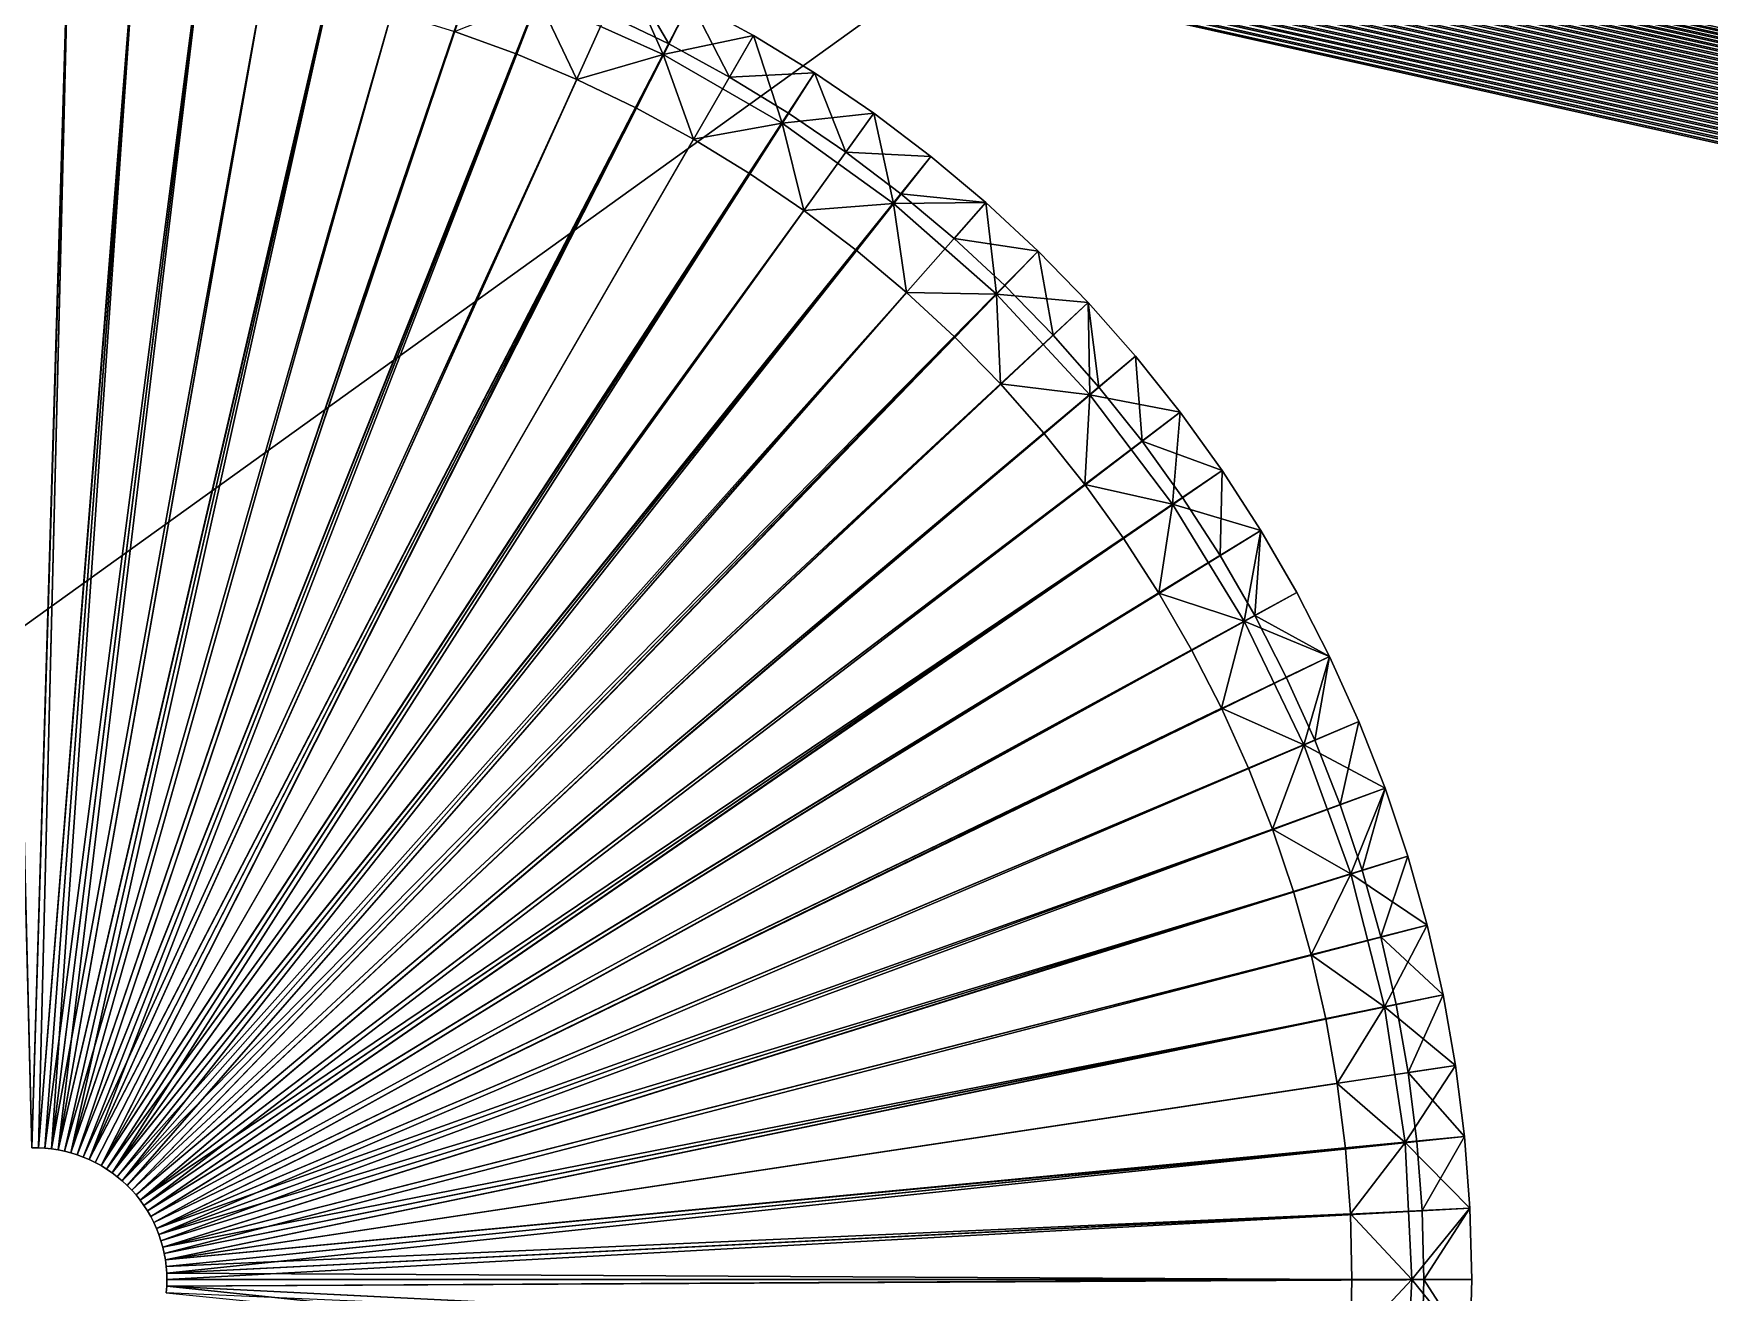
# Model space of a CAD drawing. Header units: millimetres. Extents: x 0 to 520, y -2 to 382.
# Drawn here: x 63.97 to 91.97, y 37.79 to 58.82 of the extents above; entities that cross this region are included whole.
import ezdxf

# ---------------------------------------------------------------- set-up
doc = ezdxf.new("R2010")
doc.units = ezdxf.units.MM

msp = doc.modelspace()

# ---------------------------------------------------------------- linework, layer by layer
at = {"layer": 'BRASS', "color": 52}
for points in [[(509.2, 369.2, 103), (10.8, 369.2, 103), (10.8, 10.8, 103)], [(509.2, 369.2, 103), (10.8, 10.8, 103), (509.2, 10.8, 103)], [(38.65, 190, 86), (185.0411, 341.3505, 86), (185.0411, 38.6495, 86)], [(38.6418, 189.8357, 86), (38.6479, 189.9178, 86), (184.9589, 38.6495, 86)], [(38.6479, 189.9178, 86), (38.65, 190, 86), (185.0411, 38.6495, 86)], [(184.9589, 38.6495, 86), (38.6479, 189.9178, 86), (185.0411, 38.6495, 86)], [(38.5767, 189.5137, 86), (38.599, 189.5929, 86), (184.6328, 38.6086, 86)], [(38.599, 189.5929, 86), (38.6173, 189.6731, 86), (184.7135, 38.6249, 86)], [(184.6328, 38.6086, 86), (38.599, 189.5929, 86), (184.7135, 38.6249, 86)], [(38.6173, 189.6731, 86), (38.6316, 189.7541, 86), (184.7948, 38.6372, 86)], [(184.7135, 38.6249, 86), (38.6173, 189.6731, 86), (184.7948, 38.6372, 86)], [(38.6316, 189.7541, 86), (38.6418, 189.8357, 86), (184.8767, 38.6454, 86)], [(184.7948, 38.6372, 86), (38.6316, 189.7541, 86), (184.8767, 38.6454, 86)], [(184.8767, 38.6454, 86), (38.6418, 189.8357, 86), (184.9589, 38.6495, 86)], [(38.4491, 189.2109, 86), (38.4866, 189.2841, 86), (184.3214, 38.504, 86)], [(38.4866, 189.2841, 86), (38.5204, 189.3591, 86), (184.3972, 38.5359, 86)], [(184.3214, 38.504, 86), (38.4866, 189.2841, 86), (184.3972, 38.5359, 86)], [(38.5204, 189.3591, 86), (38.5505, 189.4357, 86), (184.4745, 38.5641, 86)], [(184.3972, 38.5359, 86), (38.5204, 189.3591, 86), (184.4745, 38.5641, 86)], [(38.5505, 189.4357, 86), (38.5767, 189.5137, 86), (184.5531, 38.5883, 86)], [(184.4745, 38.5641, 86), (38.5505, 189.4357, 86), (184.5531, 38.5883, 86)], [(184.5531, 38.5883, 86), (38.5767, 189.5137, 86), (184.6328, 38.6086, 86)], [(38.3633, 189.0705, 86), (38.4079, 189.1396, 86), (184.175, 38.4289, 86)], [(38.3633, 70.9295, 86), (38.3633, 189.0705, 86), (184.1048, 38.386, 86)], [(184.1048, 38.386, 86), (38.3633, 189.0705, 86), (184.175, 38.4289, 86)], [(38.4079, 189.1396, 86), (38.4491, 189.2109, 86), (184.2473, 38.4683, 86)], [(184.175, 38.4289, 86), (38.4079, 189.1396, 86), (184.2473, 38.4683, 86)], [(184.2473, 38.4683, 86), (38.4491, 189.2109, 86), (184.3214, 38.504, 86)], [(38.3633, 70.9295, 86), (184.1048, 38.386, 86), (38.4079, 70.8604, 86)], [(38.4079, 70.8604, 86), (184.0368, 38.3397, 86), (38.4491, 70.7891, 86)], [(38.4079, 70.8604, 86), (184.1048, 38.386, 86), (184.0368, 38.3397, 86)], [(38.4491, 70.7891, 86), (183.9712, 38.29, 86), (38.4866, 70.7159, 86)], [(38.4491, 70.7891, 86), (184.0368, 38.3397, 86), (183.9712, 38.29, 86)], [(38.4866, 70.7159, 86), (183.9082, 38.2371, 86), (38.5204, 70.6409, 86)], [(38.4866, 70.7159, 86), (183.9712, 38.29, 86), (183.9082, 38.2371, 86)], [(38.5204, 70.6409, 86), (183.8479, 38.1812, 86), (38.5505, 70.5643, 86)], [(38.5204, 70.6409, 86), (183.9082, 38.2371, 86), (183.8479, 38.1812, 86)], [(38.5505, 70.5643, 86), (183.7905, 38.1223, 86), (38.5767, 70.4863, 86)], [(38.5505, 70.5643, 86), (183.8479, 38.1812, 86), (183.7905, 38.1223, 86)], [(38.5767, 70.4863, 86), (183.736, 38.0606, 86), (38.599, 70.4071, 86)], [(38.5767, 70.4863, 86), (183.7905, 38.1223, 86), (183.736, 38.0606, 86)], [(38.599, 70.4071, 86), (183.6847, 37.9963, 86), (38.6173, 70.3269, 86)], [(38.599, 70.4071, 86), (183.736, 38.0606, 86), (183.6847, 37.9963, 86)], [(38.6173, 70.3269, 86), (183.6367, 37.9295, 86), (38.6316, 70.2459, 86)], [(38.6173, 70.3269, 86), (183.6847, 37.9963, 86), (183.6367, 37.9295, 86)], [(38.6316, 70.2459, 86), (183.5921, 37.8604, 86), (38.6418, 70.1643, 86)], [(38.6316, 70.2459, 86), (183.6367, 37.9295, 86), (183.5921, 37.8604, 86)], [(38.6418, 70.1643, 86), (183.5509, 37.7891, 86), (38.6479, 70.0822, 86)], [(38.6418, 70.1643, 86), (183.5921, 37.8604, 86), (183.5509, 37.7891, 86)], [(38.6479, 70.0822, 86), (183.5134, 37.7159, 86), (38.65, 70, 86)], [(38.6479, 70.0822, 86), (183.5509, 37.7891, 86), (183.5134, 37.7159, 86)], [(38.6316, 69.7541, 86), (183.401, 37.4071, 86), (38.6173, 69.6731, 86)], [(38.6418, 69.8357, 86), (183.4233, 37.4863, 86), (38.6316, 69.7541, 86)], [(38.6316, 69.7541, 86), (183.4233, 37.4863, 86), (183.401, 37.4071, 86)], [(38.6479, 69.9178, 86), (183.4495, 37.5643, 86), (38.6418, 69.8357, 86)], [(38.6418, 69.8357, 86), (183.4495, 37.5643, 86), (183.4233, 37.4863, 86)], [(38.65, 70, 86), (183.4796, 37.6409, 86), (38.6479, 69.9178, 86)], [(38.6479, 69.9178, 86), (183.4796, 37.6409, 86), (183.4495, 37.5643, 86)], [(38.65, 70, 86), (183.5134, 37.7159, 86), (183.4796, 37.6409, 86)], [(38.5767, 69.5137, 86), (183.3582, 37.1643, 86), (38.5505, 69.4357, 86)], [(38.599, 69.5929, 86), (183.3684, 37.2459, 86), (38.5767, 69.5137, 86)], [(38.5767, 69.5137, 86), (183.3684, 37.2459, 86), (183.3582, 37.1643, 86)], [(38.6173, 69.6731, 86), (183.3827, 37.3269, 86), (38.599, 69.5929, 86)], [(38.599, 69.5929, 86), (183.3827, 37.3269, 86), (183.3684, 37.2459, 86)], [(38.6173, 69.6731, 86), (183.401, 37.4071, 86), (183.3827, 37.3269, 86)], [(38.4491, 69.2109, 86), (183.3582, 36.8357, 86), (38.4079, 69.1396, 86)], [(38.4866, 69.2841, 86), (183.3521, 36.9178, 86), (38.4491, 69.2109, 86)], [(38.4491, 69.2109, 86), (183.3521, 36.9178, 86), (183.3582, 36.8357, 86)], [(38.5204, 69.3591, 86), (183.35, 37, 86), (38.4866, 69.2841, 86)], [(38.4866, 69.2841, 86), (183.35, 37, 86), (183.3521, 36.9178, 86)], [(38.5505, 69.4357, 86), (183.3521, 37.0822, 86), (38.5204, 69.3591, 86)], [(38.5204, 69.3591, 86), (183.3521, 37.0822, 86), (183.35, 37, 86)], [(38.5505, 69.4357, 86), (183.3582, 37.1643, 86), (183.3521, 37.0822, 86)], [(38.3153, 69.0037, 86), (183.401, 36.5929, 86), (20.5, 20.5, 86)], [(38.3633, 69.0705, 86), (183.3827, 36.6731, 86), (38.3153, 69.0037, 86)], [(38.3153, 69.0037, 86), (183.3827, 36.6731, 86), (183.401, 36.5929, 86)], [(38.4079, 69.1396, 86), (183.3684, 36.7541, 86), (38.3633, 69.0705, 86)], [(38.3633, 69.0705, 86), (183.3684, 36.7541, 86), (183.3827, 36.6731, 86)], [(38.4079, 69.1396, 86), (183.3582, 36.8357, 86), (183.3684, 36.7541, 86)], [(64.5983, 61.9925), (63.4017, 61.9925), (63.9452, 40.1993)], [(64.5983, 61.9925), (63.9452, 40.1993), (64.0548, 40.1993)], [(65.7935, 61.9329), (64.5983, 61.9925), (64.0548, 40.1993)], [(65.7935, 61.9329), (64.0548, 40.1993), (64.1644, 40.1938)], [(66.9842, 61.8137), (65.7935, 61.9329), (64.1644, 40.1938)], [(66.9842, 61.8137), (64.1644, 40.1938), (64.2736, 40.1829)], [(66.9842, 61.8137), (64.2736, 40.1829), (64.382, 40.1666)], [(68.1676, 61.6354), (66.9842, 61.8137), (64.382, 40.1666)], [(69.3405, 61.3983), (68.1676, 61.6354), (64.382, 40.1666)], [(69.3405, 61.3983), (64.382, 40.1666), (64.4895, 40.1448)], [(69.3405, 61.3983), (64.4895, 40.1448), (64.5958, 40.1178)], [(70.5002, 61.103), (69.3405, 61.3983), (64.5958, 40.1178)], [(71.6437, 60.7503), (70.5002, 61.103), (64.5958, 40.1178)], [(71.6437, 60.7503), (64.5958, 40.1178), (64.7007, 40.0854)], [(72.7682, 60.341), (71.6437, 60.7503), (64.7007, 40.0854)], [(72.7682, 60.341), (64.7007, 40.0854), (64.8038, 40.0479)], [(72.7682, 60.341), (64.8038, 40.0479), (64.9048, 40.0053)], [(73.8709, 59.8761), (72.7682, 60.341), (64.9048, 40.0053)], [(63.4515, 59.9932, -14), (64.5485, 59.9932, -14), (63.9452, 40.1993, -14)], [(63.9452, 40.1993, -14), (64.5485, 59.9932, -14), (64.0548, 40.1993, -14)], [(64.5485, 59.9932, -14), (65.6441, 59.9385, -14), (64.0548, 40.1993, -14)], [(64.0548, 40.1993, -14), (65.6441, 59.9385, -14), (64.1644, 40.1938, -14)], [(64.1644, 40.1938, -14), (65.6441, 59.9385, -14), (64.2736, 40.1829, -14)], [(65.6441, 59.9385, -14), (66.7356, 59.8293, -14), (64.2736, 40.1829, -14)], [(66.7356, 59.8293, -14), (67.8203, 59.6658, -14), (64.2736, 40.1829, -14)], [(64.2736, 40.1829, -14), (67.8203, 59.6658, -14), (64.382, 40.1666, -14)], [(67.8203, 59.6658, -14), (68.8955, 59.4484, -14), (64.382, 40.1666, -14)], [(74.9491, 59.3569), (73.8709, 59.8761), (64.9048, 40.0053)], [(72.4028, 59.4101, -13), (73.8709, 59.8761, -12), (74.4928, 58.4671, -13)], [(73.5419, 59.1469, -3), (73.8709, 59.8761, -3), (74.5841, 58.645, -3)], [(73.8709, 59.8761, -4), (73.5419, 59.1469, -4), (74.5841, 58.645, -4)], [(73.8709, 59.8761, -3), (74.9491, 59.3569, -3), (74.5841, 58.645, -3)], [(74.9491, 59.3569, -4), (73.8709, 59.8761, -4), (74.5841, 58.645, -4)], [(74.4928, 58.4671, -13), (73.8709, 59.8761, -12), (74.9491, 59.3569, -12)], [(64.382, 40.1666, -14), (68.8955, 59.4484, -14), (64.4895, 40.1448, -14)], [(68.8955, 59.4484, -14), (69.9585, 59.1777, -14), (64.4895, 40.1448, -14)], [(72.4028, 59.4101, -13), (72.0375, 58.4792, -14), (71.0067, 58.8544, -14)], [(72.4028, 59.4101, -13), (73.0483, 58.0531, -14), (72.0375, 58.4792, -14)], [(72.4028, 59.4101, -13), (74.4928, 58.4671, -13), (73.0483, 58.0531, -14)], [(64.4895, 40.1448, -14), (69.9585, 59.1777, -14), (64.5958, 40.1178, -14)], [(69.9585, 59.1777, -14), (71.0067, 58.8544, -14), (64.5958, 40.1178, -14)], [(74.9491, 59.3569), (64.9048, 40.0053), (65.0037, 39.9577)], [(74.9491, 59.3569), (65.0037, 39.9577), (65.1, 39.9053)], [(76, 58.7846), (74.9491, 59.3569), (65.1, 39.9053)], [(73.5419, 59.1469, -3), (74.5841, 58.645, -4), (73.5419, 59.1469, -4)], [(73.5419, 59.1469, -3), (74.5841, 58.645, -3), (74.5841, 58.645, -4)], [(74.4928, 58.4671, -13), (74.9491, 59.3569, -12), (76, 58.7846, -12)], [(74.5841, 58.645, -3), (74.9491, 59.3569, -3), (75.6, 58.0918, -3)], [(74.9491, 59.3569, -4), (74.5841, 58.645, -4), (75.6, 58.0918, -4)], [(74.9491, 59.3569), (76, 58.7846), (76, 58.7846, -3)], [(74.9491, 59.3569), (76, 58.7846, -3), (74.9491, 59.3569, -3)], [(74.9491, 59.3569, -3), (76, 58.7846, -3), (75.6, 58.0918, -3)], [(76, 58.7846, -4), (74.9491, 59.3569, -4), (75.6, 58.0918, -4)], [(74.9491, 59.3569, -4), (76, 58.7846, -4), (76, 58.7846, -12)], [(74.9491, 59.3569, -4), (76, 58.7846, -12), (74.9491, 59.3569, -12)], [(64.5958, 40.1178, -14), (71.0067, 58.8544, -14), (64.7007, 40.0854, -14)], [(71.0067, 58.8544, -14), (72.0375, 58.4792, -14), (64.7007, 40.0854, -14)], [(77.0211, 58.1606), (76, 58.7846), (65.1, 39.9053)], [(74.4928, 58.4671, -13), (76, 58.7846, -12), (76.4786, 57.3206, -13)], [(74.5841, 58.645, -3), (75.6, 58.0918, -3), (75.6, 58.0918, -4)], [(74.5841, 58.645, -3), (75.6, 58.0918, -4), (74.5841, 58.645, -4)], [(76, 58.7846, -3), (77.0211, 58.1606, -3), (75.6, 58.0918, -3)], [(77.0211, 58.1606, -4), (76, 58.7846, -4), (75.6, 58.0918, -4)], [(76, 58.7846), (77.0211, 58.1606), (77.0211, 58.1606, -3)], [(76, 58.7846), (77.0211, 58.1606, -3), (76, 58.7846, -3)], [(76, 58.7846, -4), (77.0211, 58.1606, -4), (77.0211, 58.1606, -12)], [(76, 58.7846, -4), (77.0211, 58.1606, -12), (76, 58.7846, -12)], [(76.4786, 57.3206, -13), (76, 58.7846, -12), (77.0211, 58.1606, -12)], [(64.7007, 40.0854, -14), (72.0375, 58.4792, -14), (64.8038, 40.0479, -14)], [(72.0375, 58.4792, -14), (73.0483, 58.0531, -14), (64.8038, 40.0479, -14)], [(74.4928, 58.4671, -13), (74.0366, 57.5772, -14), (73.0483, 58.0531, -14)], [(74.4928, 58.4671, -13), (75, 57.0526, -14), (74.0366, 57.5772, -14)], [(74.4928, 58.4671, -13), (76.4786, 57.3206, -13), (75, 57.0526, -14)], [(64.8038, 40.0479, -14), (73.0483, 58.0531, -14), (64.9048, 40.0053, -14)], [(73.0483, 58.0531, -14), (74.0366, 57.5772, -14), (64.9048, 40.0053, -14)], [(77.0211, 58.1606), (65.1, 39.9053), (65.1936, 39.8481)], [(77.0211, 58.1606), (65.1936, 39.8481), (65.2842, 39.7863)], [(78.0098, 57.4865), (77.0211, 58.1606), (65.2842, 39.7863)], [(75.6, 58.0918, -3), (77.0211, 58.1606, -3), (76.5871, 57.4886, -3)], [(77.0211, 58.1606, -4), (75.6, 58.0918, -4), (76.5871, 57.4886, -4)], [(76.5871, 57.4886, -3), (76.5871, 57.4886, -4), (75.6, 58.0918, -4)], [(75.6, 58.0918, -3), (76.5871, 57.4886, -3), (75.6, 58.0918, -4)], [(76.4786, 57.3206, -13), (77.0211, 58.1606, -12), (78.0098, 57.4865, -12)], [(76.5871, 57.4886, -3), (77.0211, 58.1606, -3), (77.5429, 56.837, -3)], [(77.0211, 58.1606, -4), (76.5871, 57.4886, -4), (77.5429, 56.837, -4)], [(78.0098, 57.4865), (78.0098, 57.4865, -3), (77.0211, 58.1606, -3)], [(77.0211, 58.1606), (78.0098, 57.4865), (77.0211, 58.1606, -3)], [(77.0211, 58.1606, -3), (78.0098, 57.4865, -3), (77.5429, 56.837, -3)], [(78.0098, 57.4865, -4), (77.0211, 58.1606, -4), (77.5429, 56.837, -4)], [(77.0211, 58.1606, -4), (78.0098, 57.4865, -4), (78.0098, 57.4865, -12)], [(77.0211, 58.1606, -4), (78.0098, 57.4865, -12), (77.0211, 58.1606, -12)], [(64.9048, 40.0053, -14), (74.0366, 57.5772, -14), (65.0037, 39.9577, -14)], [(65.0037, 39.9577, -14), (74.0366, 57.5772, -14), (65.1, 39.9053, -14)], [(74.0366, 57.5772, -14), (75, 57.0526, -14), (65.1, 39.9053, -14)], [(78.9638, 56.764), (78.0098, 57.4865), (65.2842, 39.7863)], [(76.4786, 57.3206, -13), (78.0098, 57.4865, -12), (78.3403, 55.9821, -13)], [(77.5429, 56.837, -3), (77.5429, 56.837, -4), (76.5871, 57.4886, -4)], [(76.5871, 57.4886, -3), (77.5429, 56.837, -3), (76.5871, 57.4886, -4)], [(78.0098, 57.4865, -3), (78.9638, 56.764, -3), (77.5429, 56.837, -3)], [(78.9638, 56.764, -4), (78.0098, 57.4865, -4), (77.5429, 56.837, -4)], [(78.9638, 56.764), (78.9638, 56.764, -3), (78.0098, 57.4865, -3)], [(78.0098, 57.4865), (78.9638, 56.764), (78.0098, 57.4865, -3)], [(78.0098, 57.4865, -4), (78.9638, 56.764, -4), (78.9638, 56.764, -12)], [(78.0098, 57.4865, -4), (78.9638, 56.764, -12), (78.0098, 57.4865, -12)], [(78.3403, 55.9821, -13), (78.0098, 57.4865, -12), (78.9638, 56.764, -12)], [(76.4786, 57.3206, -13), (75.936, 56.4806, -14), (75, 57.0526, -14)], [(76.4786, 57.3206, -13), (76.8424, 55.8626, -14), (75.936, 56.4806, -14)], [(76.4786, 57.3206, -13), (78.3403, 55.9821, -13), (76.8424, 55.8626, -14)], [(75, 57.0526, -14), (75.936, 56.4806, -14), (65.1, 39.9053, -14)], [(78.9638, 56.764), (65.2842, 39.7863), (65.3717, 39.72)], [(78.9638, 56.764), (65.3717, 39.72), (65.4557, 39.6495)], [(79.8805, 55.9947), (78.9638, 56.764), (65.4557, 39.6495)], [(77.5429, 56.837, -3), (78.9638, 56.764, -3), (78.465, 56.1385, -3)], [(77.5429, 56.837, -3), (78.465, 56.1385, -3), (78.465, 56.1385, -4)], [(77.5429, 56.837, -3), (78.465, 56.1385, -4), (77.5429, 56.837, -4)], [(78.9638, 56.764, -4), (77.5429, 56.837, -4), (78.465, 56.1385, -4)], [(78.3403, 55.9821, -13), (78.9638, 56.764, -12), (79.8805, 55.9947, -12)], [(78.9638, 56.764, -3), (79.8805, 55.9947, -3), (78.465, 56.1385, -3)], [(79.8805, 55.9947, -4), (78.9638, 56.764, -4), (78.465, 56.1385, -4)], [(78.9638, 56.764), (79.8805, 55.9947), (79.8805, 55.9947, -3)], [(78.9638, 56.764), (79.8805, 55.9947, -3), (78.9638, 56.764, -3)], [(78.9638, 56.764, -4), (79.8805, 55.9947, -4), (79.8805, 55.9947, -12)], [(78.9638, 56.764, -4), (79.8805, 55.9947, -12), (78.9638, 56.764, -12)], [(65.1, 39.9053, -14), (75.936, 56.4806, -14), (65.1936, 39.8481, -14)], [(75.936, 56.4806, -14), (76.8424, 55.8626, -14), (65.1936, 39.8481, -14)], [(78.465, 56.1385, -3), (79.8805, 55.9947, -3), (79.3511, 55.3949, -3)], [(78.465, 56.1385, -3), (79.3511, 55.3949, -3), (79.3511, 55.3949, -4)], [(78.465, 56.1385, -3), (79.3511, 55.3949, -4), (78.465, 56.1385, -4)], [(79.8805, 55.9947, -4), (78.465, 56.1385, -4), (79.3511, 55.3949, -4)], [(65.1936, 39.8481, -14), (76.8424, 55.8626, -14), (65.2842, 39.7863, -14)], [(76.8424, 55.8626, -14), (77.7168, 55.2003, -14), (65.2842, 39.7863, -14)], [(80.7577, 55.1808), (79.8805, 55.9947), (65.4557, 39.6495)], [(78.3403, 55.9821, -13), (77.7168, 55.2003, -14), (76.8424, 55.8626, -14)], [(78.3403, 55.9821, -13), (78.5571, 54.4952, -14), (77.7168, 55.2003, -14)], [(78.3403, 55.9821, -13), (79.8805, 55.9947, -12), (80.0594, 54.4649, -13)], [(78.3403, 55.9821, -13), (80.0594, 54.4649, -13), (78.5571, 54.4952, -14)], [(79.8805, 55.9947, -3), (80.7577, 55.1808, -3), (79.3511, 55.3949, -3)], [(80.7577, 55.1808, -4), (79.8805, 55.9947, -4), (79.3511, 55.3949, -4)], [(79.8805, 55.9947), (80.7577, 55.1808), (80.7577, 55.1808, -3)], [(79.8805, 55.9947), (80.7577, 55.1808, -3), (79.8805, 55.9947, -3)], [(79.8805, 55.9947, -4), (80.7577, 55.1808, -4), (80.7577, 55.1808, -12)], [(79.8805, 55.9947, -4), (80.7577, 55.1808, -12), (79.8805, 55.9947, -12)], [(80.0594, 54.4649, -13), (79.8805, 55.9947, -12), (80.7577, 55.1808, -12)], [(65.2842, 39.7863, -14), (77.7168, 55.2003, -14), (65.3717, 39.72, -14)], [(77.7168, 55.2003, -14), (78.5571, 54.4952, -14), (65.3717, 39.72, -14)], [(80.7577, 55.1808), (65.4557, 39.6495), (65.5361, 39.5749)], [(80.7577, 55.1808), (65.5361, 39.5749), (65.6127, 39.4964)], [(80.7577, 55.1808), (65.6127, 39.4964), (81.5932, 54.3241)], [(79.3511, 55.3949, -3), (80.7577, 55.1808, -3), (80.1991, 54.6081, -3)], [(79.3511, 55.3949, -3), (80.1991, 54.6081, -3), (80.1991, 54.6081, -4)], [(79.3511, 55.3949, -3), (80.1991, 54.6081, -4), (79.3511, 55.3949, -4)], [(80.7577, 55.1808, -4), (79.3511, 55.3949, -4), (80.1991, 54.6081, -4)], [(80.0594, 54.4649, -13), (80.7577, 55.1808, -12), (81.5932, 54.3241, -12)], [(80.1991, 54.6081, -3), (80.7577, 55.1808, -3), (81.0068, 53.78, -3)], [(80.7577, 55.1808, -4), (80.1991, 54.6081, -4), (81.0068, 53.78, -4)], [(80.7577, 55.1808), (81.5932, 54.3241), (81.5932, 54.3241, -3)], [(80.7577, 55.1808), (81.5932, 54.3241, -3), (80.7577, 55.1808, -3)], [(81.0068, 53.78, -3), (80.7577, 55.1808, -3), (81.5932, 54.3241, -3)], [(80.7577, 55.1808, -4), (81.0068, 53.78, -4), (81.5932, 54.3241, -4)], [(80.7577, 55.1808, -4), (81.5932, 54.3241, -4), (81.5932, 54.3241, -12)], [(80.7577, 55.1808, -4), (81.5932, 54.3241, -12), (80.7577, 55.1808, -12)], [(80.1991, 54.6081, -3), (81.0068, 53.78, -3), (81.0068, 53.78, -4)], [(80.1991, 54.6081, -3), (81.0068, 53.78, -4), (80.1991, 54.6081, -4)], [(65.3717, 39.72, -14), (78.5571, 54.4952, -14), (65.4557, 39.6495, -14)], [(65.4557, 39.6495, -14), (78.5571, 54.4952, -14), (65.5361, 39.5749, -14)], [(78.5571, 54.4952, -14), (79.3612, 53.7491, -14), (65.5361, 39.5749, -14)], [(81.5932, 54.3241), (65.6127, 39.4964), (65.6853, 39.4141)], [(81.5932, 54.3241), (65.6853, 39.4141), (82.3851, 53.4269)], [(80.0594, 54.4649, -13), (79.3612, 53.7491, -14), (78.5571, 54.4952, -14)], [(80.0594, 54.4649, -13), (80.1271, 52.9638, -14), (79.3612, 53.7491, -14)], [(80.0594, 54.4649, -13), (81.5932, 54.3241, -12), (81.619, 52.7841, -13)], [(80.0594, 54.4649, -13), (81.619, 52.7841, -13), (80.1271, 52.9638, -14)], [(81.0068, 53.78, -3), (81.5932, 54.3241, -3), (81.7722, 52.9127, -3)], [(81.5932, 54.3241, -4), (81.0068, 53.78, -4), (81.7722, 52.9127, -4)], [(82.3851, 53.4269), (82.3851, 53.4269, -3), (81.5932, 54.3241, -3)], [(81.5932, 54.3241), (82.3851, 53.4269), (81.5932, 54.3241, -3)], [(81.7722, 52.9127, -3), (81.5932, 54.3241, -3), (82.3851, 53.4269, -3)], [(81.5932, 54.3241, -4), (81.7722, 52.9127, -4), (82.3851, 53.4269, -4)], [(82.3851, 53.4269, -4), (82.3851, 53.4269, -12), (81.5932, 54.3241, -12)], [(81.5932, 54.3241, -4), (82.3851, 53.4269, -4), (81.5932, 54.3241, -12)], [(81.619, 52.7841, -13), (81.5932, 54.3241, -12), (82.3851, 53.4269, -12)], [(81.0068, 53.78, -3), (81.7722, 52.9127, -3), (81.7722, 52.9127, -4)], [(81.0068, 53.78, -3), (81.7722, 52.9127, -4), (81.0068, 53.78, -4)], [(65.5361, 39.5749, -14), (79.3612, 53.7491, -14), (65.6127, 39.4964, -14)], [(65.6127, 39.4964, -14), (79.3612, 53.7491, -14), (80.1271, 52.9638, -14)], [(82.3851, 53.4269), (65.6853, 39.4141), (65.7537, 39.3284)], [(82.3851, 53.4269), (65.7537, 39.3284), (83.1312, 52.4913)], [(81.619, 52.7841, -13), (82.3851, 53.4269, -12), (83.1312, 52.4913, -12)], [(81.7722, 52.9127, -3), (82.3851, 53.4269, -3), (82.4935, 52.0083, -3)], [(82.3851, 53.4269, -4), (81.7722, 52.9127, -4), (82.4935, 52.0083, -4)], [(83.1312, 52.4913), (83.1312, 52.4913, -3), (82.3851, 53.4269, -3)], [(82.3851, 53.4269), (83.1312, 52.4913), (82.3851, 53.4269, -3)], [(82.4935, 52.0083, -3), (82.3851, 53.4269, -3), (83.1312, 52.4913, -3)], [(82.3851, 53.4269, -4), (82.4935, 52.0083, -4), (83.1312, 52.4913, -4)], [(83.1312, 52.4913, -4), (83.1312, 52.4913, -12), (82.3851, 53.4269, -12)], [(82.3851, 53.4269, -4), (83.1312, 52.4913, -4), (82.3851, 53.4269, -12)], [(65.6127, 39.4964, -14), (80.1271, 52.9638, -14), (65.6853, 39.4141, -14)], [(65.6853, 39.4141, -14), (80.1271, 52.9638, -14), (80.853, 52.1413, -14)], [(81.619, 52.7841, -13), (80.853, 52.1413, -14), (80.1271, 52.9638, -14)], [(81.619, 52.7841, -13), (81.5369, 51.2837, -14), (80.853, 52.1413, -14)], [(81.619, 52.7841, -13), (83.0035, 50.9564, -13), (81.5369, 51.2837, -14)], [(81.619, 52.7841, -13), (83.1312, 52.4913, -12), (83.0035, 50.9564, -13)], [(81.7722, 52.9127, -3), (82.4935, 52.0083, -3), (82.4935, 52.0083, -4)], [(81.7722, 52.9127, -3), (82.4935, 52.0083, -4), (81.7722, 52.9127, -4)], [(83.1312, 52.4913), (65.7537, 39.3284), (65.8177, 39.2393)], [(83.1312, 52.4913), (65.8177, 39.2393), (83.8297, 51.5197)], [(82.4935, 52.0083, -3), (83.1312, 52.4913, -3), (83.8297, 51.5197, -3)], [(83.1312, 52.4913, -4), (82.4935, 52.0083, -4), (83.8297, 51.5197, -4)], [(83.0035, 50.9564, -13), (83.1312, 52.4913, -12), (83.8297, 51.5197, -12)], [(83.8297, 51.5197), (83.8297, 51.5197, -3), (83.1312, 52.4913, -3)], [(83.1312, 52.4913), (83.8297, 51.5197), (83.1312, 52.4913, -3)], [(83.1312, 52.4913, -4), (83.8297, 51.5197, -4), (83.8297, 51.5197, -12)], [(83.1312, 52.4913, -4), (83.8297, 51.5197, -12), (83.1312, 52.4913, -12)], [(65.6853, 39.4141, -14), (80.853, 52.1413, -14), (65.7537, 39.3284, -14)], [(65.7537, 39.3284, -14), (80.853, 52.1413, -14), (81.5369, 51.2837, -14)], [(82.4935, 52.0083, -3), (83.8297, 51.5197, -3), (83.1687, 51.069, -3)], [(82.4935, 52.0083, -3), (83.1687, 51.069, -3), (83.1687, 51.069, -4)], [(82.4935, 52.0083, -3), (83.1687, 51.069, -4), (82.4935, 52.0083, -4)], [(83.8297, 51.5197, -4), (82.4935, 52.0083, -4), (83.1687, 51.069, -4)], [(65.7537, 39.3284, -14), (81.5369, 51.2837, -14), (82.1773, 50.393, -14)], [(83.8297, 51.5197), (65.8177, 39.2393), (65.8772, 39.1472)], [(83.8297, 51.5197), (65.8772, 39.1472), (84.479, 50.5144)], [(83.0035, 50.9564, -13), (82.1773, 50.393, -14), (81.5369, 51.2837, -14)], [(83.0035, 50.9564, -13), (83.8297, 51.5197, -12), (84.479, 50.5144, -12)], [(83.1687, 51.069, -3), (83.8297, 51.5197, -3), (83.7963, 50.0973, -3)], [(83.8297, 51.5197, -4), (83.1687, 51.069, -4), (83.7963, 50.0973, -4)], [(83.7963, 50.0973, -3), (83.8297, 51.5197, -3), (84.479, 50.5144, -3)], [(83.8297, 51.5197, -4), (83.7963, 50.0973, -4), (84.479, 50.5144, -4)], [(83.8297, 51.5197), (84.479, 50.5144), (84.479, 50.5144, -3)], [(83.8297, 51.5197), (84.479, 50.5144, -3), (83.8297, 51.5197, -3)], [(83.8297, 51.5197, -4), (84.479, 50.5144, -4), (84.479, 50.5144, -12)], [(83.8297, 51.5197, -4), (84.479, 50.5144, -12), (83.8297, 51.5197, -12)], [(83.1687, 51.069, -3), (83.7963, 50.0973, -3), (83.7963, 50.0973, -4)], [(83.1687, 51.069, -3), (83.7963, 50.0973, -4), (83.1687, 51.069, -4)], [(83.0035, 50.9564, -13), (82.7724, 49.4716, -14), (82.1773, 50.393, -14)], [(83.0035, 50.9564, -13), (84.1991, 48.9998, -13), (82.7724, 49.4716, -14)], [(83.0035, 50.9564, -13), (84.479, 50.5144, -12), (84.1991, 48.9998, -13)], [(84.479, 50.5144), (65.8772, 39.1472), (65.9321, 39.0522)], [(84.479, 50.5144), (65.9321, 39.0522), (85.0773, 49.4781)], [(83.7963, 50.0973, -3), (84.479, 50.5144, -3), (84.3747, 49.0955, -3)], [(84.479, 50.5144, -4), (83.7963, 50.0973, -4), (84.3747, 49.0955, -4)], [(84.1991, 48.9998, -13), (84.479, 50.5144, -12), (85.0773, 49.4781, -12)], [(84.3747, 49.0955, -3), (84.479, 50.5144, -3), (85.0773, 49.4781, -3)], [(84.479, 50.5144, -4), (84.3747, 49.0955, -4), (85.0773, 49.4781, -4)], [(85.0773, 49.4781), (85.0773, 49.4781, -3), (84.479, 50.5144, -3)], [(84.479, 50.5144), (85.0773, 49.4781), (84.479, 50.5144, -3)], [(84.479, 50.5144, -4), (85.0773, 49.4781, -4), (85.0773, 49.4781, -12)], [(84.479, 50.5144, -4), (85.0773, 49.4781, -12), (84.479, 50.5144, -12)], [(65.7537, 39.3284, -14), (82.1773, 50.393, -14), (65.8177, 39.2393, -14)], [(65.8177, 39.2393, -14), (82.1773, 50.393, -14), (65.8772, 39.1472, -14)], [(65.8772, 39.1472, -14), (82.1773, 50.393, -14), (82.7724, 49.4716, -14)], [(83.7963, 50.0973, -3), (84.3747, 49.0955, -3), (84.3747, 49.0955, -4)], [(83.7963, 50.0973, -3), (84.3747, 49.0955, -4), (83.7963, 50.0973, -4)], [(65.8772, 39.1472, -14), (82.7724, 49.4716, -14), (65.9321, 39.0522, -14)], [(85.0773, 49.4781), (65.9321, 39.0522), (65.9821, 38.9545)], [(65.9321, 39.0522, -14), (82.7724, 49.4716, -14), (83.3209, 48.5216, -14)], [(85.0773, 49.4781), (65.9821, 38.9545), (85.6233, 48.4132)], [(84.1991, 48.9998, -13), (83.3209, 48.5216, -14), (82.7724, 49.4716, -14)], [(84.1991, 48.9998, -13), (85.0773, 49.4781, -12), (85.6233, 48.4132, -12)], [(84.3747, 49.0955, -3), (85.0773, 49.4781, -3), (85.6233, 48.4132, -3)], [(85.0773, 49.4781, -4), (84.3747, 49.0955, -4), (85.6233, 48.4132, -4)], [(85.0773, 49.4781), (85.6233, 48.4132, -3), (85.0773, 49.4781, -3)], [(85.0773, 49.4781), (85.6233, 48.4132), (85.6233, 48.4132, -3)], [(85.0773, 49.4781, -4), (85.6233, 48.4132, -12), (85.0773, 49.4781, -12)], [(85.0773, 49.4781, -4), (85.6233, 48.4132, -4), (85.6233, 48.4132, -12)], [(84.3747, 49.0955, -3), (85.6233, 48.4132, -3), (84.9025, 48.0661, -3)], [(84.3747, 49.0955, -3), (84.9025, 48.0661, -4), (84.3747, 49.0955, -4)], [(84.3747, 49.0955, -3), (84.9025, 48.0661, -3), (84.9025, 48.0661, -4)], [(85.6233, 48.4132, -4), (84.3747, 49.0955, -4), (84.9025, 48.0661, -4)], [(84.1991, 48.9998, -13), (83.8213, 47.5454, -14), (83.3209, 48.5216, -14)], [(84.1991, 48.9998, -13), (85.194, 46.934, -13), (83.8213, 47.5454, -14)], [(84.1991, 48.9998, -13), (85.6233, 48.4132, -12), (85.194, 46.934, -13)], [(65.9321, 39.0522, -14), (83.3209, 48.5216, -14), (65.9821, 38.9545, -14)], [(65.9821, 38.9545, -14), (83.3209, 48.5216, -14), (83.8213, 47.5454, -14)], [(85.6233, 48.4132), (65.9821, 38.9545), (66.0272, 38.8546)], [(85.6233, 48.4132), (66.0272, 38.8546), (86.1154, 47.3224)], [(84.9025, 48.0661, -3), (85.6233, 48.4132, -3), (85.3782, 47.0117, -3)], [(85.6233, 48.4132, -4), (84.9025, 48.0661, -4), (85.3782, 47.0117, -4)], [(85.194, 46.934, -13), (85.6233, 48.4132, -12), (86.1154, 47.3224, -12)], [(85.3782, 47.0117, -3), (85.6233, 48.4132, -3), (86.1154, 47.3224, -3)], [(85.6233, 48.4132, -4), (85.3782, 47.0117, -4), (86.1154, 47.3224, -4)], [(85.6233, 48.4132), (86.1154, 47.3224, -3), (85.6233, 48.4132, -3)], [(85.6233, 48.4132), (86.1154, 47.3224), (86.1154, 47.3224, -3)], [(85.6233, 48.4132, -4), (86.1154, 47.3224, -12), (85.6233, 48.4132, -12)], [(85.6233, 48.4132, -4), (86.1154, 47.3224, -4), (86.1154, 47.3224, -12)], [(84.9025, 48.0661, -3), (85.3782, 47.0117, -4), (84.9025, 48.0661, -4)], [(84.9025, 48.0661, -3), (85.3782, 47.0117, -3), (85.3782, 47.0117, -4)], [(65.9821, 38.9545, -14), (83.8213, 47.5454, -14), (66.0272, 38.8546, -14)], [(66.0272, 38.8546, -14), (83.8213, 47.5454, -14), (84.2725, 46.5456, -14)], [(86.1154, 47.3224), (66.0272, 38.8546), (66.0673, 38.7524)], [(86.1154, 47.3224), (66.0673, 38.7524), (86.5526, 46.2085)], [(85.194, 46.934, -13), (84.2725, 46.5456, -14), (83.8213, 47.5454, -14)], [(85.194, 46.934, -13), (86.1154, 47.3224, -12), (86.5526, 46.2085, -12)], [(85.3782, 47.0117, -3), (86.1154, 47.3224, -3), (85.8009, 45.9349, -3)], [(86.1154, 47.3224, -4), (85.3782, 47.0117, -4), (85.8009, 45.9349, -4)], [(85.8009, 45.9349, -3), (86.1154, 47.3224, -3), (86.5526, 46.2085, -3)], [(86.1154, 47.3224, -4), (85.8009, 45.9349, -4), (86.5526, 46.2085, -4)], [(86.1154, 47.3224), (86.5526, 46.2085, -3), (86.1154, 47.3224, -3)], [(86.1154, 47.3224), (86.5526, 46.2085), (86.5526, 46.2085, -3)], [(86.1154, 47.3224, -4), (86.5526, 46.2085, -12), (86.1154, 47.3224, -12)], [(86.1154, 47.3224, -4), (86.5526, 46.2085, -4), (86.5526, 46.2085, -12)], [(85.194, 46.934, -13), (84.6732, 45.5244, -14), (84.2725, 46.5456, -14)], [(85.194, 46.934, -13), (85.9782, 44.7794, -13), (84.6732, 45.5244, -14)], [(85.194, 46.934, -13), (86.5526, 46.2085, -12), (85.9782, 44.7794, -13)], [(85.3782, 47.0117, -3), (85.8009, 45.9349, -4), (85.3782, 47.0117, -4)], [(85.3782, 47.0117, -3), (85.8009, 45.9349, -3), (85.8009, 45.9349, -4)], [(66.0272, 38.8546, -14), (84.2725, 46.5456, -14), (84.6732, 45.5244, -14)], [(86.5526, 46.2085), (66.0673, 38.7524), (66.1023, 38.6485)], [(86.5526, 46.2085), (66.1023, 38.6485), (86.9337, 45.0741)], [(85.8009, 45.9349, -3), (86.5526, 46.2085, -3), (86.1693, 44.8383, -3)], [(86.5526, 46.2085, -4), (85.8009, 45.9349, -4), (86.1693, 44.8383, -4)], [(85.9782, 44.7794, -13), (86.5526, 46.2085, -12), (86.9337, 45.0741, -12)], [(86.1693, 44.8383, -3), (86.5526, 46.2085, -3), (86.9337, 45.0741, -3)], [(86.5526, 46.2085, -4), (86.1693, 44.8383, -4), (86.9337, 45.0741, -4)], [(86.5526, 46.2085), (86.9337, 45.0741, -3), (86.5526, 46.2085, -3)], [(86.5526, 46.2085), (86.9337, 45.0741), (86.9337, 45.0741, -3)], [(86.9337, 45.0741, -4), (86.9337, 45.0741, -12), (86.5526, 46.2085, -12)], [(86.5526, 46.2085, -4), (86.9337, 45.0741, -4), (86.5526, 46.2085, -12)], [(85.8009, 45.9349, -3), (86.1693, 44.8383, -4), (85.8009, 45.9349, -4)], [(85.8009, 45.9349, -3), (86.1693, 44.8383, -3), (86.1693, 44.8383, -4)], [(66.0272, 38.8546, -14), (84.6732, 45.5244, -14), (66.0673, 38.7524, -14)], [(66.0673, 38.7524, -14), (84.6732, 45.5244, -14), (85.0226, 44.4846, -14)], [(85.9782, 44.7794, -13), (85.0226, 44.4846, -14), (84.6732, 45.5244, -14)], [(86.9337, 45.0741), (66.1023, 38.6485), (66.132, 38.5429)], [(86.9337, 45.0741), (66.132, 38.5429), (87.2579, 43.9222)], [(85.9782, 44.7794, -13), (86.9337, 45.0741, -12), (87.2579, 43.9222, -12)], [(86.1693, 44.8383, -3), (86.9337, 45.0741, -3), (86.4826, 43.7248, -3)], [(86.9337, 45.0741, -4), (86.1693, 44.8383, -4), (86.4826, 43.7248, -4)], [(86.1693, 44.8383, -3), (86.4826, 43.7248, -4), (86.1693, 44.8383, -4)], [(86.1693, 44.8383, -3), (86.4826, 43.7248, -3), (86.4826, 43.7248, -4)], [(86.4826, 43.7248, -3), (86.9337, 45.0741, -3), (87.2579, 43.9222, -3)], [(86.9337, 45.0741, -4), (86.4826, 43.7248, -4), (87.2579, 43.9222, -4)], [(86.9337, 45.0741), (87.2579, 43.9222, -3), (86.9337, 45.0741, -3)], [(86.9337, 45.0741), (87.2579, 43.9222), (87.2579, 43.9222, -3)], [(86.9337, 45.0741, -4), (87.2579, 43.9222, -12), (86.9337, 45.0741, -12)], [(86.9337, 45.0741, -4), (87.2579, 43.9222, -4), (87.2579, 43.9222, -12)], [(85.9782, 44.7794, -13), (85.3197, 43.4287, -14), (85.0226, 44.4846, -14)], [(85.9782, 44.7794, -13), (86.544, 42.5574, -13), (85.3197, 43.4287, -14)], [(85.9782, 44.7794, -13), (87.2579, 43.9222, -12), (86.544, 42.5574, -13)], [(66.0673, 38.7524, -14), (85.0226, 44.4846, -14), (66.1023, 38.6485, -14)], [(66.1023, 38.6485, -14), (85.0226, 44.4846, -14), (66.132, 38.5429, -14)], [(66.132, 38.5429, -14), (85.0226, 44.4846, -14), (85.3197, 43.4287, -14)], [(87.2579, 43.9222), (66.132, 38.5429), (66.1564, 38.4359)], [(87.2579, 43.9222), (66.1564, 38.4359), (87.5241, 42.7555)], [(86.4826, 43.7248, -3), (87.2579, 43.9222, -3), (87.5241, 42.7555, -3)], [(87.2579, 43.9222, -4), (86.4826, 43.7248, -4), (87.5241, 42.7555, -4)], [(86.4826, 43.7248, -3), (87.5241, 42.7555, -3), (86.74, 42.597, -3)], [(86.4826, 43.7248, -3), (86.74, 42.597, -4), (86.4826, 43.7248, -4)], [(86.4826, 43.7248, -3), (86.74, 42.597, -3), (86.74, 42.597, -4)], [(87.5241, 42.7555, -4), (86.4826, 43.7248, -4), (86.74, 42.597, -4)], [(86.544, 42.5574, -13), (87.2579, 43.9222, -12), (87.5241, 42.7555, -12)], [(87.2579, 43.9222), (87.5241, 42.7555, -3), (87.2579, 43.9222, -3)], [(87.2579, 43.9222), (87.5241, 42.7555), (87.5241, 42.7555, -3)], [(87.2579, 43.9222, -4), (87.5241, 42.7555, -12), (87.2579, 43.9222, -12)], [(87.2579, 43.9222, -4), (87.5241, 42.7555, -4), (87.5241, 42.7555, -12)], [(66.132, 38.5429, -14), (85.3197, 43.4287, -14), (85.5638, 42.3592, -14)], [(86.544, 42.5574, -13), (85.5638, 42.3592, -14), (85.3197, 43.4287, -14)], [(87.5241, 42.7555), (66.1564, 38.4359), (66.1754, 38.3279)], [(87.5241, 42.7555), (66.1754, 38.3279), (87.7319, 41.577)], [(86.544, 42.5574, -13), (87.5241, 42.7555, -12), (87.7319, 41.577, -12)], [(86.74, 42.597, -3), (87.5241, 42.7555, -3), (86.9409, 41.4578, -3)], [(87.5241, 42.7555, -4), (86.74, 42.597, -4), (86.9409, 41.4578, -4)], [(86.74, 42.597, -3), (86.9409, 41.4578, -4), (86.74, 42.597, -4)], [(86.74, 42.597, -3), (86.9409, 41.4578, -3), (86.9409, 41.4578, -4)], [(86.9409, 41.4578, -3), (87.5241, 42.7555, -3), (87.7319, 41.577, -3)], [(87.5241, 42.7555, -4), (86.9409, 41.4578, -4), (87.7319, 41.577, -4)], [(87.5241, 42.7555), (87.7319, 41.577, -3), (87.5241, 42.7555, -3)], [(87.5241, 42.7555), (87.7319, 41.577), (87.7319, 41.577, -3)], [(87.5241, 42.7555, -4), (87.7319, 41.577, -12), (87.5241, 42.7555, -12)], [(87.5241, 42.7555, -4), (87.7319, 41.577, -4), (87.7319, 41.577, -12)], [(66.132, 38.5429, -14), (85.5638, 42.3592, -14), (66.1564, 38.4359, -14)], [(66.1564, 38.4359, -14), (85.5638, 42.3592, -14), (66.1754, 38.3279, -14)], [(66.1754, 38.3279, -14), (85.5638, 42.3592, -14), (85.7543, 41.2789, -14)], [(86.544, 42.5574, -13), (85.7543, 41.2789, -14), (85.5638, 42.3592, -14)], [(86.544, 42.5574, -13), (86.8857, 40.2901, -13), (85.7543, 41.2789, -14)], [(86.544, 42.5574, -13), (87.7319, 41.577, -12), (86.8857, 40.2901, -13)], [(87.7319, 41.577), (66.1754, 38.3279), (87.8807, 40.3896)], [(86.8857, 40.2901, -13), (87.7319, 41.577, -12), (87.8807, 40.3896, -12)], [(86.9409, 41.4578, -3), (87.7319, 41.577, -3), (87.8807, 40.3896, -3)], [(87.7319, 41.577, -4), (86.9409, 41.4578, -4), (87.8807, 40.3896, -4)], [(87.0847, 40.31, -3), (86.9409, 41.4578, -3), (87.8807, 40.3896, -3)], [(86.9409, 41.4578, -3), (87.0847, 40.31, -4), (86.9409, 41.4578, -4)], [(86.9409, 41.4578, -3), (87.0847, 40.31, -3), (87.0847, 40.31, -4)], [(86.9409, 41.4578, -4), (87.0847, 40.31, -4), (87.8807, 40.3896, -4)], [(87.7319, 41.577), (87.8807, 40.3896, -3), (87.7319, 41.577, -3)], [(87.7319, 41.577), (87.8807, 40.3896), (87.8807, 40.3896, -3)], [(87.8807, 40.3896, -4), (87.8807, 40.3896, -12), (87.7319, 41.577, -12)], [(87.7319, 41.577, -4), (87.8807, 40.3896, -4), (87.7319, 41.577, -12)], [(66.1754, 38.3279, -14), (85.7543, 41.2789, -14), (85.8907, 40.1905, -14)], [(86.8857, 40.2901, -13), (85.8907, 40.1905, -14), (85.7543, 41.2789, -14)], [(87.8807, 40.3896), (66.1754, 38.3279), (66.1891, 38.219)], [(87.8807, 40.3896), (66.1891, 38.219), (66.1973, 38.1097)], [(87.8807, 40.3896), (66.1973, 38.1097), (87.9702, 39.1963)], [(86.8857, 40.2901, -13), (87.8807, 40.3896, -12), (87.9702, 39.1963, -12)], [(87.0847, 40.31, -3), (87.8807, 40.3896, -3), (87.1712, 39.1564, -3)], [(87.8807, 40.3896, -4), (87.0847, 40.31, -4), (87.1712, 39.1564, -4)], [(87.1712, 39.1564, -3), (87.8807, 40.3896, -3), (87.9702, 39.1963, -3)], [(87.8807, 40.3896, -4), (87.1712, 39.1564, -4), (87.9702, 39.1963, -4)], [(87.8807, 40.3896), (87.9702, 39.1963, -3), (87.8807, 40.3896, -3)], [(87.8807, 40.3896), (87.9702, 39.1963), (87.9702, 39.1963, -3)], [(87.8807, 40.3896, -4), (87.9702, 39.1963, -12), (87.8807, 40.3896, -12)], [(87.8807, 40.3896, -4), (87.9702, 39.1963, -4), (87.9702, 39.1963, -12)], [(64.0548, 40.1993, -14), (63.9452, 40.1993), (63.9452, 40.1993, -14)], [(64.0548, 40.1993), (63.9452, 40.1993), (64.0548, 40.1993, -14)], [(64.1644, 40.1938, -14), (64.0548, 40.1993), (64.0548, 40.1993, -14)], [(64.1644, 40.1938), (64.0548, 40.1993), (64.1644, 40.1938, -14)], [(64.2736, 40.1829, -14), (64.2736, 40.1829), (64.1644, 40.1938, -14)], [(64.2736, 40.1829), (64.1644, 40.1938), (64.1644, 40.1938, -14)], [(64.382, 40.1666, -14), (64.2736, 40.1829), (64.2736, 40.1829, -14)], [(64.382, 40.1666), (64.2736, 40.1829), (64.382, 40.1666, -14)], [(64.4895, 40.1448, -14), (64.382, 40.1666), (64.382, 40.1666, -14)], [(64.4895, 40.1448), (64.382, 40.1666), (64.4895, 40.1448, -14)], [(64.5958, 40.1178, -14), (64.4895, 40.1448), (64.4895, 40.1448, -14)], [(64.5958, 40.1178), (64.4895, 40.1448), (64.5958, 40.1178, -14)], [(64.7007, 40.0854, -14), (64.5958, 40.1178), (64.5958, 40.1178, -14)], [(64.7007, 40.0854), (64.5958, 40.1178), (64.7007, 40.0854, -14)], [(64.8038, 40.0479, -14), (64.8038, 40.0479), (64.7007, 40.0854, -14)], [(64.8038, 40.0479), (64.7007, 40.0854), (64.7007, 40.0854, -14)], [(64.9048, 40.0053, -14), (64.9048, 40.0053), (64.8038, 40.0479, -14)], [(64.9048, 40.0053), (64.8038, 40.0479), (64.8038, 40.0479, -14)], [(66.1754, 38.3279, -14), (85.8907, 40.1905, -14), (66.1891, 38.219, -14)], [(66.1891, 38.219, -14), (85.8907, 40.1905, -14), (85.9727, 39.0966, -14)], [(86.8857, 40.2901, -13), (85.9727, 39.0966, -14), (85.8907, 40.1905, -14)], [(86.8857, 40.2901, -13), (87, 38, -13), (85.9727, 39.0966, -14)], [(86.8857, 40.2901, -13), (87.9702, 39.1963, -12), (87, 38, -13)], [(87.0847, 40.31, -3), (87.1712, 39.1564, -4), (87.0847, 40.31, -4)], [(87.0847, 40.31, -3), (87.1712, 39.1564, -3), (87.1712, 39.1564, -4)], [(65.0037, 39.9577, -14), (64.9048, 40.0053), (64.9048, 40.0053, -14)], [(65.0037, 39.9577), (64.9048, 40.0053), (65.0037, 39.9577, -14)], [(65.1, 39.9053), (65.0037, 39.9577), (65.1, 39.9053, -14)], [(65.1, 39.9053, -14), (65.0037, 39.9577), (65.0037, 39.9577, -14)], [(65.1936, 39.8481), (65.1, 39.9053), (65.1936, 39.8481, -14)], [(65.1936, 39.8481, -14), (65.1, 39.9053), (65.1, 39.9053, -14)], [(65.2842, 39.7863), (65.1936, 39.8481), (65.2842, 39.7863, -14)], [(65.2842, 39.7863, -14), (65.1936, 39.8481), (65.1936, 39.8481, -14)], [(65.3717, 39.72), (65.2842, 39.7863), (65.3717, 39.72, -14)], [(65.3717, 39.72, -14), (65.2842, 39.7863), (65.2842, 39.7863, -14)], [(65.4557, 39.6495), (65.3717, 39.72), (65.4557, 39.6495, -14)], [(65.4557, 39.6495, -14), (65.3717, 39.72), (65.3717, 39.72, -14)], [(65.5361, 39.5749, -14), (65.5361, 39.5749), (65.4557, 39.6495, -14)], [(65.5361, 39.5749), (65.4557, 39.6495), (65.4557, 39.6495, -14)], [(65.6127, 39.4964), (65.5361, 39.5749), (65.6127, 39.4964, -14)], [(65.6127, 39.4964, -14), (65.5361, 39.5749), (65.5361, 39.5749, -14)], [(65.6853, 39.4141), (65.6127, 39.4964), (65.6853, 39.4141, -14)], [(65.6853, 39.4141, -14), (65.6127, 39.4964), (65.6127, 39.4964, -14)], [(65.7537, 39.3284, -14), (65.7537, 39.3284), (65.6853, 39.4141, -14)], [(65.7537, 39.3284), (65.6853, 39.4141), (65.6853, 39.4141, -14)], [(65.8177, 39.2393), (65.7537, 39.3284), (65.8177, 39.2393, -14)], [(65.8177, 39.2393, -14), (65.7537, 39.3284), (65.7537, 39.3284, -14)], [(65.8772, 39.1472), (65.8177, 39.2393), (65.8772, 39.1472, -14)], [(65.8772, 39.1472, -14), (65.8177, 39.2393), (65.8177, 39.2393, -14)], [(65.9321, 39.0522), (65.8772, 39.1472), (65.9321, 39.0522, -14)], [(65.9321, 39.0522, -14), (65.8772, 39.1472), (65.8772, 39.1472, -14)], [(65.9821, 38.9545, -14), (65.9821, 38.9545), (65.9321, 39.0522, -14)], [(65.9821, 38.9545), (65.9321, 39.0522), (65.9321, 39.0522, -14)], [(66.0272, 38.8546, -14), (66.0272, 38.8546), (65.9821, 38.9545, -14)], [(66.0272, 38.8546), (65.9821, 38.9545), (65.9821, 38.9545, -14)], [(66.1891, 38.219, -14), (85.9727, 39.0966, -14), (66.1973, 38.1097, -14)], [(87.9702, 39.1963), (66.1973, 38.1097), (66.2, 38)], [(66.1973, 38.1097, -14), (85.9727, 39.0966, -14), (86, 38, -14)], [(87.9702, 39.1963), (66.2, 38), (88, 38)], [(87, 38, -13), (86, 38, -14), (85.9727, 39.0966, -14)], [(87.9702, 39.1963, -12), (88, 38, -12), (87, 38, -13)], [(87.1712, 39.1564, -3), (87.9702, 39.1963, -3), (87.2, 38, -3)], [(87.9702, 39.1963, -4), (87.1712, 39.1564, -4), (87.2, 38, -4)], [(87.1712, 39.1564, -3), (87.2, 38, -3), (87.2, 38, -4)], [(87.1712, 39.1564, -3), (87.2, 38, -4), (87.1712, 39.1564, -4)], [(87.2, 38, -3), (87.9702, 39.1963, -3), (88, 38, -3)], [(87.9702, 39.1963, -4), (87.2, 38, -4), (88, 38, -4)], [(87.9702, 39.1963), (88, 38), (88, 38, -3)], [(87.9702, 39.1963), (88, 38, -3), (87.9702, 39.1963, -3)], [(87.9702, 39.1963, -4), (88, 38, -4), (88, 38, -12)], [(87.9702, 39.1963, -4), (88, 38, -12), (87.9702, 39.1963, -12)], [(66.0673, 38.7524, -14), (66.0272, 38.8546), (66.0272, 38.8546, -14)], [(66.0673, 38.7524), (66.0272, 38.8546), (66.0673, 38.7524, -14)], [(66.1023, 38.6485, -14), (66.1023, 38.6485), (66.0673, 38.7524, -14)], [(66.1023, 38.6485), (66.0673, 38.7524), (66.0673, 38.7524, -14)], [(66.132, 38.5429, -14), (66.132, 38.5429), (66.1023, 38.6485, -14)], [(66.132, 38.5429), (66.1023, 38.6485), (66.1023, 38.6485, -14)], [(66.1564, 38.4359, -14), (66.132, 38.5429), (66.132, 38.5429, -14)], [(66.1564, 38.4359), (66.132, 38.5429), (66.1564, 38.4359, -14)], [(66.1754, 38.3279, -14), (66.1754, 38.3279), (66.1564, 38.4359, -14)], [(66.1754, 38.3279), (66.1564, 38.4359), (66.1564, 38.4359, -14)], [(66.1891, 38.219, -14), (66.1891, 38.219), (66.1754, 38.3279, -14)], [(66.1891, 38.219), (66.1754, 38.3279), (66.1754, 38.3279, -14)], [(66.1973, 38.1097, -14), (66.1973, 38.1097), (66.1891, 38.219, -14)], [(66.1973, 38.1097), (66.1891, 38.219), (66.1891, 38.219, -14)], [(66.2, 38), (66.1973, 38.1097), (66.2, 38, -14)], [(66.2, 38, -14), (66.1973, 38.1097), (66.1973, 38.1097, -14)], [(66.1973, 38.1097, -14), (86, 38, -14), (66.2, 38, -14)], [(87.8807, 35.6104), (66.1973, 37.8903), (66.1891, 37.781)], [(66.1891, 37.781, -14), (66.1891, 37.781), (66.1973, 37.8903, -14)], [(66.1891, 37.781), (66.1973, 37.8903), (66.1973, 37.8903, -14)], [(66.1973, 37.8903, -14), (85.9727, 36.9034, -14), (66.1891, 37.781, -14)], [(88, 38), (66.2, 38), (66.1973, 37.8903)], [(88, 38), (66.1973, 37.8903), (87.9702, 36.8037)], [(66.1973, 37.8903, -14), (66.2, 38), (66.2, 38, -14)], [(66.1973, 37.8903), (66.2, 38), (66.1973, 37.8903, -14)], [(66.2, 38, -14), (86, 38, -14), (66.1973, 37.8903, -14)], [(66.1973, 37.8903, -14), (86, 38, -14), (85.9727, 36.9034, -14)], [(87.9702, 36.8037), (66.1973, 37.8903), (87.8807, 35.6104)], [(87, 38, -13), (85.9727, 36.9034, -14), (86, 38, -14)], [(86.8857, 35.7099, -13), (85.9727, 36.9034, -14), (87, 38, -13)], [(86.8857, 35.7099, -13), (87, 38, -13), (87.9702, 36.8037, -12)], [(88, 38, -12), (87.9702, 36.8037, -12), (87, 38, -13)], [(87.1712, 36.8436, -3), (87.2, 38, -3), (87.9702, 36.8037, -3)], [(87.2, 38, -3), (87.1712, 36.8436, -4), (87.2, 38, -4)], [(87.2, 38, -3), (87.1712, 36.8436, -3), (87.1712, 36.8436, -4)], [(87.2, 38, -4), (87.1712, 36.8436, -4), (87.9702, 36.8037, -4)], [(87.2, 38, -3), (88, 38, -3), (87.9702, 36.8037, -3)], [(88, 38, -4), (87.2, 38, -4), (87.9702, 36.8037, -4)], [(87.9702, 36.8037), (87.9702, 36.8037, -3), (88, 38, -3)], [(88, 38), (87.9702, 36.8037), (88, 38, -3)], [(88, 38, -4), (87.9702, 36.8037, -12), (88, 38, -12)], [(88, 38, -4), (87.9702, 36.8037, -4), (87.9702, 36.8037, -12)]]:
    msp.add_3dface(points, dxfattribs=at)

doc.saveas('drawing.dxf')
